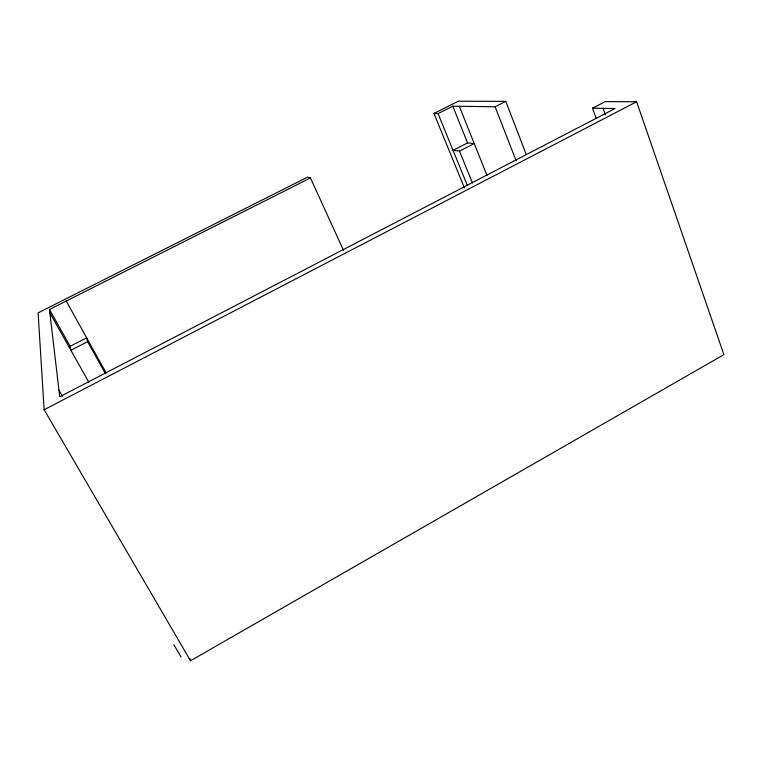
<?xml version="1.0" encoding="UTF-8"?>
<svg xmlns="http://www.w3.org/2000/svg" width="762" height="762" viewBox="0 0 762 762"><rect width="100%" height="100%" fill="white"/><g stroke="black" fill="none" stroke-linecap="round" stroke-linejoin="round"><path stroke-width="1.14" d="M343.472 250.307L310.439 177.937L307.543 177.146L38.1 312.877L44.139 409.737L190.51 660.768L723.9 354.654L636.613 101.746L605.171 101.651L592.522 108.194L596.132 118.234M44.139 409.737L636.613 101.746M87.64 341.662L70.876 350.253L70.142 346.291L86.649 337.842L87.64 341.662L105.442 373.713M467.573 142.904L453.047 150.333L459.505 151.095L474.231 143.542L467.573 142.904L452.79 106.175L438.064 113.605L433.969 113.471L464.401 187.862M452.79 106.175L495.109 106.785L505.778 101.375L526.304 154.629M433.969 113.471L458.248 101.232L505.778 101.375M592.522 108.194L615.096 108.518L59.731 396.792L49.463 309.505L310.439 177.937M173.85 644.719L181.07 657.044M58.96 390.192L62.503 396.364M49.463 309.505L70.142 346.291M49.873 312.915L88.906 382.295M66.227 301.047L106.185 373.028M438.064 113.605L467.392 185.509M459.505 151.095L472.469 183.013M459.315 106.27L487.013 175.47M495.109 106.785L516.16 160.839M603.133 108.347L605.476 114.929M189.833 658.492L190.51 660.768"/></g></svg>
